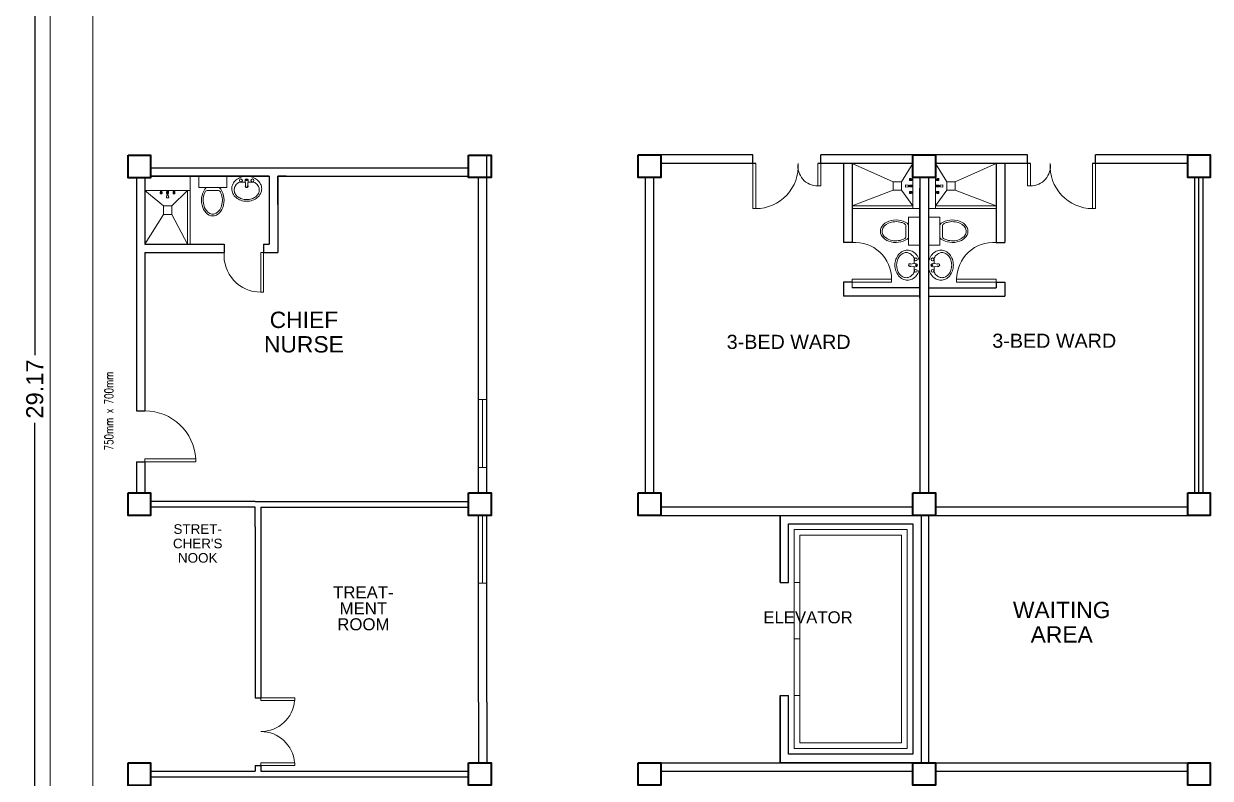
# Model space of a CAD drawing. Header units: millimetres. Extents: x -116 to 421, y 1 to 342.
# Drawn here: x -80.32 to -59.33, y 259.29 to 272.63 of the extents above; entities that cross this region are included whole.
import ezdxf

# ---------------------------------------------------------------- set-up
doc = ezdxf.new("R2010")
doc.units = ezdxf.units.MM
doc.header["$MEASUREMENT"] = 0
doc.layers.add('ahu line', color=7, linetype='Continuous', lineweight=20)
for name, color, linetype in [('diffuser', 7, 'Continuous'), ('ducting label', 7, 'Continuous'), ('label', 7, 'Continuous')]:
    doc.layers.add(name, color=color, linetype=linetype)
doc.styles.add('Arch-Dim', font='simplex.shx', dxfattribs={"width": 0.75})
doc.styles.get("Standard").update_dxf_attribs({"font": 'arial.ttf'})
doc.styles.add('SWISSLT175', font='swissl.ttf', dxfattribs={"height": 0.175})
doc.dimstyles.new('Copy of dimension', dxfattribs={"dimtxt": 0.3, "dimasz": 0.3, "dimexe": 0.18, "dimexo": 0.0625, "dimgap": 0.09, "dimtad": 0, "dimzin": 0, "dimdsep": 46, "dimtxsty": 'Standard', "dimblk": 'OBLIQUE', "dimcen": 0.09, "dimclrd": 256, "dimclre": 256, "dimclrt": 256, "dimadec": 0, "dimazin": 0, "dimtfac": 1, "dimtofl": 0, "dimtmove": 0, "dimatfit": 3, "dimldrblk": 'OBLIQUE', "dimfxl": 1, "dimtolj": 1, "dimtzin": 0, "dimarcsym": 0})

# ---------------------------------------------------------------- blocks, each defined once
blk = doc.blocks.new('_Oblique')
at = {"color": 0, "linetype": 'ByBlock', "lineweight": -2}
blk.add_line((-0.5, -0.5), (0.5, 0.5), dxfattribs=at)
blk = doc.blocks.new('*D11')
at = {"layer": 'Defpoints', "color": 0, "transparency": 16777216}
for p in [(-79.003, 280.759), (-80.127, 251.584), (-78.903, 251.584)]:
    blk.add_point(p, dxfattribs=at)
at = {"layer": 'diffuser', "lineweight": -2, "transparency": 16777216}
for p, q in [((-79.066, 280.759), (-80.307, 280.759)), ((-80.127, 280.759), (-80.127, 266.77)), ((-80.127, 251.584), (-80.127, 265.573)), ((-78.966, 251.584), (-80.307, 251.584))]:
    blk.add_line(p, q, dxfattribs=at)
at = {"layer": 'diffuser', "lineweight": -2, "transparency": 16777216, "xscale": 0.3, "yscale": 0.3, "zscale": 0.3}
for p, rotation in [((-80.127, 280.759), 90), ((-80.127, 251.584), 270)]:
    blk.add_blockref('_Oblique', p, dxfattribs=dict(at, rotation=rotation))
at = {"layer": 'diffuser', "transparency": 16777216, "insert": (-80.127, 266.172), "char_height": 0.3, "attachment_point": 5, "rotation": 90}
blk.add_mtext('\\A1;29.17', dxfattribs=at)

msp = doc.modelspace()

# ---------------------------------------------------------------- linework, layer by layer
at = {"color": 8, "linetype": 'ByBlock', "lineweight": 25}
for p, q in [((-72.128, 264.336), (-72.128, 270.311)), ((-78.078, 270.085), (-72.453, 270.085)), ((-78.328, 269.909), (-78.328, 265.784)), ((-78.178, 269.909), (-78.178, 268.735)), ((-78.178, 269.909), (-78.178, 268.735)), ((-78.078, 269.935), (-75.978, 269.935)), ((-75.978, 269.935), (-78.078, 269.935)), ((-75.978, 269.935), (-78.078, 269.935)), ((-75.828, 269.935), (-72.453, 269.935)), ((-75.678, 269.935), (-75.828, 269.935)), ((-72.278, 264.334), (-72.278, 269.911)), ((-78.178, 269.785), (-78.178, 268.735)), ((-78.178, 268.585), (-78.178, 265.784)), ((-78.328, 265.784), (-78.178, 265.784)), ((-78.328, 264.884), (-78.328, 264.684)), ((-78.328, 264.884), (-78.178, 264.884)), ((-78.178, 264.884), (-78.178, 264.784)), ((-78.178, 264.884), (-78.178, 264.334)), ((-78.328, 264.684), (-78.328, 264.684)), ((-78.328, 264.684), (-78.328, 264.334)), ((-76.228, 264.184), (-78.078, 264.184)), ((-76.228, 264.184), (-72.453, 264.184)), ((-76.228, 264.084), (-78.078, 264.084)), ((-76.228, 263.734), (-76.228, 264.084)), ((-76.128, 264.084), (-76.128, 260.711)), ((-76.128, 264.084), (-72.453, 264.084)), ((-72.278, 260.634), (-72.278, 263.936)), ((-72.128, 260.634), (-72.128, 263.936)), ((-76.228, 263.734), (-76.228, 260.711)), ((-76.228, 260.711), (-76.128, 260.711)), ((-72.278, 260.634), (-72.278, 259.561)), ((-72.128, 260.634), (-72.128, 259.561)), ((-76.228, 259.511), (-76.128, 259.511)), ((-76.228, 259.511), (-76.228, 259.411)), ((-76.128, 259.511), (-76.128, 259.411)), ((-78.078, 259.411), (-76.378, 259.411)), ((-78.078, 259.311), (-73.328, 259.311)), ((-76.378, 259.411), (-76.228, 259.411)), ((-76.378, 259.411), (-76.228, 259.411)), ((-76.378, 259.311), (-72.453, 259.311)), ((-76.128, 259.411), (-73.328, 259.411)), ((-76.128, 259.411), (-72.453, 259.411))]:
    msp.add_line(p, q, dxfattribs=at)
at = {"color": 8, "lineweight": 25}
for p, q in [((-67.422, 270.314), (-69.053, 270.314)), ((-67.422, 270.164), (-67.422, 270.314)), ((-62.56, 270.314), (-66.222, 270.314)), ((-66.222, 270.164), (-66.222, 270.314)), ((-62.56, 270.164), (-62.56, 270.314)), ((-59.728, 270.314), (-61.36, 270.314)), ((-61.36, 270.164), (-61.36, 270.314)), ((-67.372, 270.164), (-69.053, 270.164)), ((-64.591, 270.164), (-66.272, 270.164)), ((-62.51, 270.164), (-64.191, 270.164)), ((-59.728, 270.164), (-61.41, 270.164)), ((-69.328, 269.914), (-69.328, 264.336)), ((-69.178, 269.914), (-69.178, 264.336)), ((-64.466, 269.914), (-64.466, 264.336)), ((-64.316, 269.914), (-64.316, 264.336)), ((-59.603, 264.336), (-59.603, 269.914)), ((-59.528, 264.336), (-59.528, 269.914)), ((-59.453, 264.336), (-59.453, 269.914)), ((-64.466, 267.778), (-64.466, 269.728)), ((-69.053, 264.086), (-64.591, 264.086)), ((-69.053, 263.936), (-59.728, 263.936)), ((-66.941, 263.936), (-66.941, 262.749)), ((-64.441, 263.936), (-64.441, 259.561)), ((-64.316, 263.936), (-64.316, 259.561)), ((-64.191, 264.086), (-59.728, 264.086)), ((-66.941, 262.749), (-66.791, 262.749)), ((-66.941, 260.749), (-66.941, 259.561)), ((-66.941, 260.749), (-66.791, 260.749)), ((-69.053, 259.561), (-59.728, 259.561)), ((-69.053, 259.411), (-64.591, 259.411)), ((-64.191, 259.411), (-59.728, 259.411))]:
    msp.add_line(p, q, dxfattribs=at)
at = {"color": 8, "lineweight": 25, "ltscale": 0.3}
for p, q in [((-65.816, 270.164), (-65.816, 268.764)), ((-65.666, 270.164), (-65.666, 268.764)), ((-63.116, 270.164), (-63.116, 268.764)), ((-62.966, 270.164), (-62.966, 268.764)), ((-65.666, 268.764), (-65.816, 268.764)), ((-63.116, 268.764), (-62.966, 268.764)), ((-65.816, 268.064), (-65.816, 267.814)), ((-65.666, 268.064), (-65.816, 268.064)), ((-64.466, 267.964), (-65.666, 267.964)), ((-64.316, 267.964), (-63.116, 267.964)), ((-63.116, 268.064), (-63.116, 267.964)), ((-63.116, 268.064), (-62.966, 268.064)), ((-62.966, 268.064), (-62.966, 267.814)), ((-64.466, 267.814), (-65.816, 267.814)), ((-64.316, 267.814), (-62.966, 267.814))]:
    msp.add_line(p, q, dxfattribs=at)
at = {"color": 8, "lineweight": 9}
for p, q in [((-64.591, 270.164), (-65.666, 270.164)), ((-64.591, 270.164), (-64.591, 269.364)), ((-64.191, 270.164), (-64.191, 269.364)), ((-77.228, 269.935), (-77.228, 269.735)), ((-76.728, 269.935), (-77.228, 269.935)), ((-76.728, 269.735), (-76.728, 269.935)), ((-76.393, 269.737), (-76.406, 269.859)), ((-76.364, 269.737), (-76.351, 269.859)), ((-64.65, 269.89), (-64.65, 269.864)), ((-64.65, 269.89), (-64.648, 269.89)), ((-64.65, 269.864), (-64.648, 269.864)), ((-64.648, 269.89), (-64.646, 269.894)), ((-64.648, 269.89), (-64.648, 269.864)), ((-64.648, 269.864), (-64.646, 269.86)), ((-64.646, 269.894), (-64.646, 269.86)), ((-64.646, 269.894), (-64.624, 269.894)), ((-64.646, 269.86), (-64.624, 269.86)), ((-64.637, 269.89), (-64.625, 269.89)), ((-64.637, 269.883), (-64.625, 269.883)), ((-64.637, 269.871), (-64.625, 269.871)), ((-64.637, 269.864), (-64.625, 269.864)), ((-64.624, 269.894), (-64.62, 269.892)), ((-64.624, 269.89), (-64.624, 269.883)), ((-64.624, 269.864), (-64.624, 269.871)), ((-64.624, 269.86), (-64.62, 269.863)), ((-64.618, 269.891), (-64.612, 269.891)), ((-64.618, 269.863), (-64.612, 269.863)), ((-64.612, 269.891), (-64.61, 269.89)), ((-64.612, 269.891), (-64.612, 269.863)), ((-64.612, 269.863), (-64.61, 269.864)), ((-64.61, 269.89), (-64.61, 269.864)), ((-64.598, 269.889), (-64.61, 269.889)), ((-64.598, 269.866), (-64.61, 269.866)), ((-64.592, 269.894), (-64.598, 269.891)), ((-64.598, 269.891), (-64.598, 269.864)), ((-64.592, 269.86), (-64.598, 269.864)), ((-64.597, 269.781), (-64.591, 269.792)), ((-64.592, 269.894), (-64.592, 269.86)), ((-64.592, 269.894), (-64.591, 269.894)), ((-64.592, 269.86), (-64.591, 269.86)), ((-64.591, 269.894), (-64.591, 269.86)), ((-64.591, 269.792), (-64.591, 269.735)), ((-64.191, 269.894), (-64.191, 269.86)), ((-64.19, 269.894), (-64.191, 269.894)), ((-64.19, 269.86), (-64.191, 269.86)), ((-64.185, 269.781), (-64.191, 269.792)), ((-64.191, 269.792), (-64.191, 269.735)), ((-64.19, 269.894), (-64.19, 269.86)), ((-64.19, 269.894), (-64.183, 269.891)), ((-64.19, 269.86), (-64.183, 269.864)), ((-64.183, 269.891), (-64.183, 269.864)), ((-64.183, 269.889), (-64.172, 269.889)), ((-64.183, 269.866), (-64.172, 269.866)), ((-64.169, 269.891), (-64.172, 269.89)), ((-64.172, 269.89), (-64.172, 269.864)), ((-64.169, 269.863), (-64.172, 269.864)), ((-64.169, 269.891), (-64.169, 269.863)), ((-64.163, 269.891), (-64.169, 269.891)), ((-64.163, 269.863), (-64.169, 269.863)), ((-64.158, 269.894), (-64.162, 269.892)), ((-64.158, 269.86), (-64.162, 269.863)), ((-64.136, 269.894), (-64.158, 269.894)), ((-64.158, 269.89), (-64.158, 269.883)), ((-64.158, 269.864), (-64.158, 269.871)), ((-64.136, 269.86), (-64.158, 269.86)), ((-64.144, 269.89), (-64.157, 269.89)), ((-64.144, 269.864), (-64.157, 269.864)), ((-64.144, 269.883), (-64.156, 269.883)), ((-64.144, 269.871), (-64.156, 269.871)), ((-64.136, 269.894), (-64.136, 269.86)), ((-64.134, 269.89), (-64.136, 269.894)), ((-64.134, 269.864), (-64.136, 269.86)), ((-64.134, 269.89), (-64.134, 269.864)), ((-64.132, 269.89), (-64.134, 269.89)), ((-64.132, 269.864), (-64.134, 269.864)), ((-64.132, 269.89), (-64.132, 269.864)), ((-77.909, 269.685), (-77.875, 269.685)), ((-77.909, 269.684), (-77.909, 269.685)), ((-77.909, 269.684), (-77.875, 269.684)), ((-77.909, 269.684), (-77.906, 269.678)), ((-77.909, 269.652), (-77.906, 269.656)), ((-77.909, 269.63), (-77.909, 269.652)), ((-77.909, 269.63), (-77.875, 269.63)), ((-77.905, 269.628), (-77.909, 269.63)), ((-77.906, 269.678), (-77.878, 269.678)), ((-77.906, 269.664), (-77.905, 269.666)), ((-77.906, 269.664), (-77.878, 269.664)), ((-77.906, 269.658), (-77.906, 269.664)), ((-77.905, 269.666), (-77.879, 269.666)), ((-77.905, 269.652), (-77.898, 269.652)), ((-77.905, 269.639), (-77.905, 269.651)), ((-77.905, 269.628), (-77.879, 269.628)), ((-77.905, 269.627), (-77.905, 269.628)), ((-77.905, 269.627), (-77.879, 269.627)), ((-77.903, 269.678), (-77.903, 269.666)), ((-77.898, 269.639), (-77.898, 269.651)), ((-77.879, 269.652), (-77.886, 269.652)), ((-77.886, 269.639), (-77.886, 269.651)), ((-77.881, 269.678), (-77.881, 269.666)), ((-77.878, 269.664), (-77.879, 269.666)), ((-77.879, 269.639), (-77.879, 269.651)), ((-77.879, 269.628), (-77.875, 269.63)), ((-77.879, 269.627), (-77.879, 269.628)), ((-77.875, 269.684), (-77.878, 269.678)), ((-77.878, 269.658), (-77.878, 269.664)), ((-77.875, 269.652), (-77.878, 269.656)), ((-77.875, 269.684), (-77.875, 269.685)), ((-77.875, 269.63), (-77.875, 269.652)), ((-77.796, 269.679), (-77.807, 269.685)), ((-77.807, 269.685), (-77.749, 269.685)), ((-77.791, 269.6), (-77.799, 269.558)), ((-77.761, 269.679), (-77.796, 269.679)), ((-77.796, 269.67), (-77.796, 269.679)), ((-77.796, 269.679), (-77.761, 269.679)), ((-77.761, 269.67), (-77.796, 269.67)), ((-77.795, 269.652), (-77.793, 269.656)), ((-77.795, 269.63), (-77.795, 269.652)), ((-77.795, 269.63), (-77.786, 269.63)), ((-77.791, 269.628), (-77.795, 269.63)), ((-77.792, 269.666), (-77.786, 269.666)), ((-77.792, 269.664), (-77.792, 269.666)), ((-77.792, 269.664), (-77.786, 269.664)), ((-77.792, 269.658), (-77.792, 269.664)), ((-77.792, 269.652), (-77.786, 269.652)), ((-77.791, 269.639), (-77.791, 269.651)), ((-77.791, 269.628), (-77.786, 269.628)), ((-77.791, 269.627), (-77.791, 269.628)), ((-77.791, 269.627), (-77.786, 269.627)), ((-77.791, 269.607), (-77.791, 269.6)), ((-77.766, 269.607), (-77.791, 269.607)), ((-77.791, 269.6), (-77.766, 269.6)), ((-77.791, 269.6), (-77.766, 269.6)), ((-77.79, 269.67), (-77.79, 269.666)), ((-77.786, 269.607), (-77.786, 269.67)), ((-77.786, 269.67), (-77.771, 269.67)), ((-77.771, 269.67), (-77.771, 269.607)), ((-77.771, 269.666), (-77.765, 269.666)), ((-77.771, 269.664), (-77.764, 269.664)), ((-77.765, 269.652), (-77.771, 269.652)), ((-77.771, 269.63), (-77.762, 269.63)), ((-77.771, 269.628), (-77.765, 269.628)), ((-77.771, 269.627), (-77.765, 269.627)), ((-77.767, 269.67), (-77.767, 269.666)), ((-77.766, 269.6), (-77.766, 269.607)), ((-77.766, 269.6), (-77.758, 269.558)), ((-77.764, 269.664), (-77.765, 269.666)), ((-77.765, 269.639), (-77.765, 269.651)), ((-77.765, 269.628), (-77.762, 269.63)), ((-77.765, 269.627), (-77.765, 269.628)), ((-77.764, 269.658), (-77.764, 269.664)), ((-77.762, 269.652), (-77.764, 269.656)), ((-77.762, 269.63), (-77.762, 269.652)), ((-77.749, 269.685), (-77.761, 269.679)), ((-77.761, 269.679), (-77.761, 269.67)), ((-77.682, 269.684), (-77.682, 269.685)), ((-77.682, 269.685), (-77.648, 269.685)), ((-77.682, 269.684), (-77.678, 269.678)), ((-77.682, 269.684), (-77.648, 269.684)), ((-77.681, 269.652), (-77.679, 269.656)), ((-77.681, 269.63), (-77.681, 269.652)), ((-77.678, 269.628), (-77.681, 269.63)), ((-77.681, 269.63), (-77.648, 269.63)), ((-77.679, 269.664), (-77.678, 269.666)), ((-77.679, 269.658), (-77.679, 269.664)), ((-77.679, 269.664), (-77.651, 269.664)), ((-77.678, 269.678), (-77.651, 269.678)), ((-77.678, 269.666), (-77.651, 269.666)), ((-77.678, 269.652), (-77.671, 269.652)), ((-77.678, 269.639), (-77.678, 269.651)), ((-77.678, 269.627), (-77.678, 269.628)), ((-77.678, 269.628), (-77.652, 269.628)), ((-77.678, 269.627), (-77.652, 269.627)), ((-77.676, 269.678), (-77.676, 269.666)), ((-77.671, 269.639), (-77.671, 269.651)), ((-77.652, 269.652), (-77.659, 269.652)), ((-77.659, 269.639), (-77.659, 269.651)), ((-77.653, 269.678), (-77.653, 269.666)), ((-77.652, 269.639), (-77.652, 269.651)), ((-77.652, 269.628), (-77.648, 269.63)), ((-77.652, 269.627), (-77.652, 269.628)), ((-77.648, 269.684), (-77.651, 269.678)), ((-77.651, 269.664), (-77.651, 269.666)), ((-77.651, 269.658), (-77.651, 269.664)), ((-77.648, 269.652), (-77.65, 269.656)), ((-77.648, 269.684), (-77.648, 269.685)), ((-77.648, 269.63), (-77.648, 269.652)), ((-77.228, 269.735), (-76.728, 269.735)), ((-77.069, 269.685), (-76.888, 269.685)), ((-64.723, 269.744), (-64.723, 269.783)), ((-64.676, 269.776), (-64.718, 269.784)), ((-64.676, 269.751), (-64.718, 269.743)), ((-64.669, 269.776), (-64.676, 269.776)), ((-64.676, 269.776), (-64.676, 269.751)), ((-64.676, 269.776), (-64.676, 269.751)), ((-64.676, 269.751), (-64.669, 269.751)), ((-64.669, 269.751), (-64.669, 269.776)), ((-64.669, 269.771), (-64.606, 269.771)), ((-64.606, 269.756), (-64.669, 269.756)), ((-64.65, 269.777), (-64.65, 269.771)), ((-64.65, 269.777), (-64.648, 269.777)), ((-64.65, 269.756), (-64.65, 269.75)), ((-64.65, 269.75), (-64.648, 269.75)), ((-64.65, 269.663), (-64.648, 269.663)), ((-64.65, 269.663), (-64.65, 269.637)), ((-64.65, 269.637), (-64.648, 269.637)), ((-64.648, 269.777), (-64.646, 269.78)), ((-64.648, 269.777), (-64.648, 269.771)), ((-64.648, 269.756), (-64.648, 269.75)), ((-64.648, 269.75), (-64.646, 269.747)), ((-64.648, 269.663), (-64.646, 269.667)), ((-64.648, 269.663), (-64.648, 269.637)), ((-64.648, 269.637), (-64.646, 269.633)), ((-64.646, 269.78), (-64.646, 269.771)), ((-64.646, 269.78), (-64.624, 269.78)), ((-64.646, 269.756), (-64.646, 269.747)), ((-64.646, 269.747), (-64.624, 269.747)), ((-64.646, 269.667), (-64.624, 269.667)), ((-64.646, 269.667), (-64.646, 269.633)), ((-64.646, 269.633), (-64.624, 269.633)), ((-64.637, 269.777), (-64.625, 269.777)), ((-64.637, 269.75), (-64.625, 269.75)), ((-64.637, 269.663), (-64.625, 269.663)), ((-64.637, 269.656), (-64.625, 269.656)), ((-64.637, 269.644), (-64.625, 269.644)), ((-64.637, 269.637), (-64.625, 269.637)), ((-64.624, 269.78), (-64.62, 269.778)), ((-64.624, 269.777), (-64.624, 269.771)), ((-64.624, 269.75), (-64.624, 269.756)), ((-64.624, 269.747), (-64.62, 269.749)), ((-64.624, 269.667), (-64.62, 269.664)), ((-64.624, 269.663), (-64.624, 269.656)), ((-64.624, 269.637), (-64.624, 269.644)), ((-64.624, 269.633), (-64.62, 269.635)), ((-64.618, 269.778), (-64.612, 269.778)), ((-64.618, 269.75), (-64.612, 269.75)), ((-64.618, 269.664), (-64.612, 269.664)), ((-64.618, 269.636), (-64.612, 269.636)), ((-64.612, 269.778), (-64.612, 269.771)), ((-64.612, 269.778), (-64.61, 269.777)), ((-64.612, 269.756), (-64.612, 269.75)), ((-64.612, 269.75), (-64.61, 269.75)), ((-64.612, 269.664), (-64.612, 269.636)), ((-64.612, 269.664), (-64.61, 269.663)), ((-64.612, 269.636), (-64.61, 269.637)), ((-64.61, 269.777), (-64.61, 269.771)), ((-64.606, 269.775), (-64.61, 269.775)), ((-64.61, 269.756), (-64.61, 269.75)), ((-64.606, 269.752), (-64.61, 269.752)), ((-64.61, 269.663), (-64.61, 269.637)), ((-64.598, 269.661), (-64.61, 269.661)), ((-64.598, 269.639), (-64.61, 269.639)), ((-64.606, 269.746), (-64.606, 269.781)), ((-64.606, 269.781), (-64.597, 269.781)), ((-64.606, 269.771), (-64.606, 269.756)), ((-64.597, 269.746), (-64.606, 269.746)), ((-64.592, 269.667), (-64.598, 269.664)), ((-64.598, 269.664), (-64.598, 269.636)), ((-64.592, 269.633), (-64.598, 269.636)), ((-64.597, 269.746), (-64.597, 269.781)), ((-64.597, 269.781), (-64.597, 269.746)), ((-64.591, 269.735), (-64.597, 269.746)), ((-64.592, 269.667), (-64.591, 269.667)), ((-64.592, 269.667), (-64.592, 269.633)), ((-64.592, 269.633), (-64.591, 269.633)), ((-64.591, 269.667), (-64.591, 269.633)), ((-64.191, 269.735), (-64.185, 269.746)), ((-64.19, 269.667), (-64.191, 269.667)), ((-64.191, 269.667), (-64.191, 269.633)), ((-64.19, 269.633), (-64.191, 269.633)), ((-64.19, 269.667), (-64.183, 269.664)), ((-64.19, 269.667), (-64.19, 269.633)), ((-64.19, 269.633), (-64.183, 269.636)), ((-64.185, 269.746), (-64.185, 269.781)), ((-64.175, 269.781), (-64.185, 269.781)), ((-64.185, 269.781), (-64.185, 269.746)), ((-64.185, 269.746), (-64.175, 269.746)), ((-64.183, 269.664), (-64.183, 269.636)), ((-64.183, 269.661), (-64.172, 269.661)), ((-64.183, 269.639), (-64.172, 269.639)), ((-64.175, 269.746), (-64.175, 269.781)), ((-64.175, 269.775), (-64.172, 269.775)), ((-64.113, 269.771), (-64.175, 269.771)), ((-64.175, 269.771), (-64.175, 269.756)), ((-64.175, 269.756), (-64.113, 269.756)), ((-64.175, 269.752), (-64.172, 269.752)), ((-64.169, 269.778), (-64.172, 269.777)), ((-64.172, 269.777), (-64.172, 269.771)), ((-64.172, 269.756), (-64.172, 269.75)), ((-64.169, 269.75), (-64.172, 269.75)), ((-64.169, 269.664), (-64.172, 269.663)), ((-64.172, 269.663), (-64.172, 269.637)), ((-64.169, 269.636), (-64.172, 269.637)), ((-64.169, 269.778), (-64.169, 269.771)), ((-64.163, 269.778), (-64.169, 269.778)), ((-64.169, 269.756), (-64.169, 269.75)), ((-64.163, 269.75), (-64.169, 269.75)), ((-64.163, 269.664), (-64.169, 269.664)), ((-64.169, 269.664), (-64.169, 269.636)), ((-64.163, 269.636), (-64.169, 269.636)), ((-64.158, 269.78), (-64.162, 269.778)), ((-64.158, 269.747), (-64.162, 269.749)), ((-64.158, 269.667), (-64.162, 269.664)), ((-64.158, 269.633), (-64.162, 269.635)), ((-64.136, 269.78), (-64.158, 269.78)), ((-64.158, 269.777), (-64.158, 269.771)), ((-64.158, 269.75), (-64.158, 269.756)), ((-64.136, 269.747), (-64.158, 269.747)), ((-64.136, 269.667), (-64.158, 269.667)), ((-64.158, 269.663), (-64.158, 269.656)), ((-64.158, 269.637), (-64.158, 269.644)), ((-64.136, 269.633), (-64.158, 269.633)), ((-64.144, 269.777), (-64.157, 269.777)), ((-64.144, 269.75), (-64.157, 269.75)), ((-64.144, 269.663), (-64.157, 269.663)), ((-64.144, 269.637), (-64.157, 269.637)), ((-64.144, 269.656), (-64.156, 269.656)), ((-64.144, 269.644), (-64.156, 269.644)), ((-64.136, 269.78), (-64.136, 269.771)), ((-64.134, 269.777), (-64.136, 269.78)), ((-64.136, 269.756), (-64.136, 269.747)), ((-64.134, 269.75), (-64.136, 269.747)), ((-64.134, 269.663), (-64.136, 269.667)), ((-64.136, 269.667), (-64.136, 269.633)), ((-64.134, 269.637), (-64.136, 269.633)), ((-64.134, 269.777), (-64.134, 269.771)), ((-64.132, 269.777), (-64.134, 269.777)), ((-64.134, 269.756), (-64.134, 269.75)), ((-64.132, 269.75), (-64.134, 269.75)), ((-64.132, 269.663), (-64.134, 269.663)), ((-64.134, 269.663), (-64.134, 269.637)), ((-64.132, 269.637), (-64.134, 269.637)), ((-64.132, 269.777), (-64.132, 269.771)), ((-64.132, 269.756), (-64.132, 269.75)), ((-64.132, 269.663), (-64.132, 269.637)), ((-64.113, 269.776), (-64.105, 269.776)), ((-64.113, 269.751), (-64.113, 269.776)), ((-64.105, 269.751), (-64.113, 269.751)), ((-64.105, 269.776), (-64.064, 269.784)), ((-64.105, 269.776), (-64.105, 269.751)), ((-64.105, 269.776), (-64.105, 269.751)), ((-64.105, 269.751), (-64.064, 269.743)), ((-64.059, 269.744), (-64.059, 269.783)), ((-77.759, 269.553), (-77.798, 269.553)), ((-64.466, 269.214), (-64.666, 269.214)), ((-64.666, 269.214), (-64.666, 268.714)), ((-64.466, 268.714), (-64.466, 269.214)), ((-64.316, 269.214), (-64.116, 269.214)), ((-64.316, 268.714), (-64.316, 269.214)), ((-64.116, 269.214), (-64.116, 268.714)), ((-64.716, 269.054), (-64.716, 268.873)), ((-64.066, 269.054), (-64.066, 268.873)), ((-64.666, 268.714), (-64.466, 268.714)), ((-64.116, 268.714), (-64.316, 268.714)), ((-64.664, 268.378), (-64.542, 268.391)), ((-64.664, 268.349), (-64.542, 268.336)), ((-64.568, 268.388), (-64.568, 268.49)), ((-64.118, 268.378), (-64.24, 268.391)), ((-64.118, 268.349), (-64.24, 268.336)), ((-64.214, 268.388), (-64.214, 268.49)), ((-66.691, 262.749), (-66.591, 262.749)), ((-66.691, 262.749), (-66.691, 260.749)), ((-66.591, 262.749), (-66.591, 260.749)), ((-66.591, 261.749), (-66.691, 261.749)), ((-66.691, 260.749), (-66.591, 260.749))]:
    msp.add_line(p, q, dxfattribs=at)
at = {"color": 8, "lineweight": 9, "ltscale": 0.3}
for p, q in [((-64.941, 269.839), (-65.666, 270.164)), ((-64.791, 269.839), (-64.591, 270.164)), ((-63.991, 269.839), (-64.191, 270.164)), ((-63.841, 269.839), (-63.116, 270.164)), ((-64.941, 269.689), (-65.666, 269.414)), ((-64.791, 269.689), (-64.591, 269.414)), ((-63.991, 269.689), (-64.191, 269.414)), ((-63.841, 269.689), (-63.116, 269.414))]:
    msp.add_line(p, q, dxfattribs=at)
at = {"color": 8, "linetype": 'ByBlock', "lineweight": 9, "ltscale": 0.3}
for p, q in [((-77.378, 269.935), (-77.378, 268.735)), ((-77.853, 269.41), (-78.178, 269.685)), ((-77.703, 269.41), (-77.428, 269.685)), ((-77.428, 269.685), (-77.428, 268.735)), ((-77.853, 269.26), (-78.178, 268.735)), ((-77.703, 269.26), (-77.428, 268.735))]:
    msp.add_line(p, q, dxfattribs=at)
at = {"color": 8, "linetype": 'ByBlock', "lineweight": 9}
for p, q in [((-77.378, 269.685), (-77.378, 269.935)), ((-78.178, 269.685), (-77.378, 269.685)), ((-72.128, 265.984), (-72.278, 265.984)), ((-72.203, 265.984), (-72.203, 264.784)), ((-72.128, 264.784), (-72.128, 265.984)), ((-72.278, 264.784), (-72.128, 264.784)), ((-72.203, 262.736), (-72.203, 263.936)), ((-72.128, 263.936), (-72.128, 262.736)), ((-72.128, 262.736), (-72.278, 262.736))]:
    msp.add_line(p, q, dxfattribs=at)
at = {"color": 8, "linetype": 'ByBlock', "lineweight": 25, "ltscale": 0.3}
for p, q in [((-75.978, 269.935), (-75.978, 268.735)), ((-75.828, 269.935), (-75.828, 268.585)), ((-78.178, 268.735), (-76.778, 268.735)), ((-78.178, 268.585), (-76.778, 268.585)), ((-76.778, 268.735), (-76.778, 268.585)), ((-76.078, 268.735), (-75.978, 268.735)), ((-76.078, 268.735), (-76.078, 268.585)), ((-76.078, 268.585), (-75.828, 268.585))]:
    msp.add_line(p, q, dxfattribs=at)
at = {"color": 8, "lineweight": 13, "ltscale": 0.3}
msp.add_line((-65.666, 268.064), (-65.666, 267.964), dxfattribs=at)
at = {"color": 8, "linetype": 'ByBlock', "lineweight": 13}
for p, q in [((-77.278, 264.934), (-78.178, 264.934)), ((-78.178, 264.934), (-78.178, 264.884)), ((-78.178, 264.884), (-77.278, 264.884)), ((-77.278, 264.884), (-77.278, 264.934)), ((-76.128, 260.711), (-75.528, 260.711)), ((-76.128, 260.661), (-76.128, 260.711)), ((-75.528, 260.661), (-76.128, 260.661)), ((-75.528, 260.711), (-75.528, 260.661)), ((-75.528, 259.561), (-76.128, 259.561)), ((-76.128, 259.561), (-76.128, 259.511)), ((-76.128, 259.511), (-75.528, 259.511)), ((-75.528, 259.511), (-75.528, 259.561))]:
    msp.add_line(p, q, dxfattribs=at)
at = {"color": 8, "linetype": 'ByBlock', "lineweight": 35}
for points in [[(-78.478, 270.309), (-78.078, 270.309), (-78.078, 269.909), (-78.478, 269.909)], [(-72.453, 270.311), (-72.053, 270.311), (-72.053, 269.911), (-72.453, 269.911)], [(-78.478, 264.334), (-78.078, 264.334), (-78.078, 263.934), (-78.478, 263.934)], [(-72.453, 264.336), (-72.053, 264.336), (-72.053, 263.936), (-72.453, 263.936)], [(-78.478, 259.559), (-78.078, 259.559), (-78.078, 259.159), (-78.478, 259.159)], [(-72.453, 259.561), (-72.053, 259.561), (-72.053, 259.161), (-72.453, 259.161)]]:
    msp.add_lwpolyline(points, close=True, dxfattribs=at)
at = {"color": 8, "lineweight": 35}
for points in [[(-69.453, 270.314), (-69.053, 270.314), (-69.053, 269.914), (-69.453, 269.914)], [(-64.591, 270.314), (-64.191, 270.314), (-64.191, 269.914), (-64.591, 269.914)], [(-59.728, 270.314), (-59.328, 270.314), (-59.328, 269.914), (-59.728, 269.914)], [(-69.453, 264.336), (-69.053, 264.336), (-69.053, 263.936), (-69.453, 263.936)], [(-64.591, 264.336), (-64.191, 264.336), (-64.191, 263.936), (-64.591, 263.936)], [(-59.728, 264.336), (-59.328, 264.336), (-59.328, 263.936), (-59.728, 263.936)], [(-69.453, 259.561), (-69.053, 259.561), (-69.053, 259.161), (-69.453, 259.161)], [(-64.591, 259.561), (-64.191, 259.561), (-64.191, 259.161), (-64.591, 259.161)], [(-59.728, 259.561), (-59.328, 259.561), (-59.328, 259.161), (-59.728, 259.161)]]:
    msp.add_lwpolyline(points, close=True, dxfattribs=at)
at = {"color": 8, "lineweight": 13, "ltscale": 0.03}
for points in [[(-67.372, 270.164), (-67.422, 270.164), (-67.422, 269.364), (-67.372, 269.364)], [(-66.222, 270.164), (-66.272, 270.164), (-66.272, 269.764), (-66.222, 269.764)], [(-62.56, 270.164), (-62.51, 270.164), (-62.51, 269.764), (-62.56, 269.764)], [(-61.41, 270.164), (-61.36, 270.164), (-61.36, 269.364), (-61.41, 269.364)], [(-76.078, 268.585), (-76.128, 268.585), (-76.128, 267.885), (-76.078, 267.885)], [(-65.666, 268.064), (-65.666, 268.114), (-64.966, 268.114), (-64.966, 268.064)], [(-63.116, 268.064), (-63.116, 268.114), (-63.816, 268.114), (-63.816, 268.064)]]:
    msp.add_lwpolyline(points, close=True, dxfattribs=at)
at = {"color": 8, "lineweight": 9}
for points in [[(-76.643, 269.714, 0.11576), (-76.624, 269.632, 0.104047), (-76.566, 269.558, 0.090875), (-76.482, 269.511, 0.083344), (-76.378, 269.493, 0.083344), (-76.275, 269.511, 0.090875), (-76.191, 269.558, 0.104047), (-76.133, 269.632, 0.11576), (-76.113, 269.714, 0.11576), (-76.133, 269.797, 0.104047), (-76.191, 269.871, 0.090875), (-76.275, 269.918, 0.083344), (-76.378, 269.935, 0.083344), (-76.482, 269.918, 0.090875), (-76.566, 269.871, 0.104047), (-76.624, 269.797, 0.11576)], [(-64.687, 268.629, 0.11576), (-64.769, 268.609, 0.104047), (-64.843, 268.551, 0.090875), (-64.891, 268.467, 0.083344), (-64.908, 268.364, 0.083344), (-64.891, 268.26, 0.090875), (-64.843, 268.176, 0.104047), (-64.769, 268.118, 0.11576), (-64.687, 268.099, 0.11576), (-64.604, 268.118, 0.104047), (-64.531, 268.176, 0.090875), (-64.483, 268.26, 0.083344), (-64.466, 268.364, 0.083344), (-64.483, 268.467, 0.090875), (-64.531, 268.551, 0.104047), (-64.604, 268.609, 0.11576)], [(-64.095, 268.629, -0.11576), (-64.012, 268.609, -0.104047), (-63.939, 268.551, -0.090875), (-63.891, 268.467, -0.083344), (-63.874, 268.364, -0.083344), (-63.891, 268.26, -0.090875), (-63.939, 268.176, -0.104047), (-64.012, 268.118, -0.11576), (-64.095, 268.099, -0.11576), (-64.177, 268.118, -0.104047), (-64.251, 268.176, -0.090875), (-64.299, 268.26, -0.083344), (-64.316, 268.364, -0.083344), (-64.299, 268.467, -0.090875), (-64.251, 268.551, -0.104047), (-64.177, 268.609, -0.11576)]]:
    msp.add_lwpolyline(points, format="xyb", close=True, dxfattribs=at)
for points in [[(-76.601, 269.693, 0.124838), (-76.585, 269.631, 0.105788), (-76.536, 269.573, 0.086697), (-76.466, 269.537, 0.076776), (-76.378, 269.523, 0.076776), (-76.291, 269.537, 0.086697), (-76.221, 269.573, 0.105788), (-76.172, 269.631, 0.124838), (-76.156, 269.693, 0.124838), (-76.172, 269.756, 0.105788), (-76.221, 269.813, 0.040067), (-76.252, 269.833), (-76.354, 269.833, 0.040067)], [(-76.403, 269.833), (-76.505, 269.833, 0.040067), (-76.536, 269.813, 0.105788), (-76.585, 269.756, 0.124838), (-76.601, 269.693, 0.124838)], [(-64.708, 268.586, 0.124838), (-64.77, 268.57, 0.105788), (-64.828, 268.521, 0.086697), (-64.864, 268.451, 0.076776), (-64.878, 268.364, 0.076776), (-64.864, 268.276, 0.086697), (-64.828, 268.206, 0.105788), (-64.77, 268.157, 0.124838), (-64.708, 268.141, 0.124838), (-64.645, 268.157, 0.105788), (-64.588, 268.206, 0.040067), (-64.568, 268.237), (-64.568, 268.339, 0.040067)], [(-64.074, 268.586, -0.124838), (-64.011, 268.57, -0.105788), (-63.954, 268.521, -0.086697), (-63.917, 268.451, -0.076776), (-63.904, 268.364, -0.076776), (-63.917, 268.276, -0.086697), (-63.954, 268.206, -0.105788), (-64.011, 268.157, -0.124838), (-64.074, 268.141, -0.124838), (-64.136, 268.157, -0.105788), (-64.194, 268.206, -0.040067), (-64.214, 268.237), (-64.214, 268.339, -0.040067)]]:
    msp.add_lwpolyline(points, format="xyb", dxfattribs=at)
at = {"color": 8, "linetype": 'ByBlock', "lineweight": 25}
msp.add_lwpolyline([(-75.828, 269.435), (-75.828, 269.935)], dxfattribs=at)
at = {"color": 8, "lineweight": 9, "ltscale": 0.03}
for points in [[(-64.791, 269.689), (-64.791, 269.839), (-64.941, 269.839), (-64.941, 269.689)], [(-63.991, 269.689), (-63.991, 269.839), (-63.841, 269.839), (-63.841, 269.689)]]:
    msp.add_lwpolyline(points, close=True, dxfattribs=at)
at = {"color": 8, "linetype": 'ByBlock', "lineweight": 9, "ltscale": 0.3}
msp.add_lwpolyline([(-77.428, 269.685), (-77.428, 268.735), (-77.378, 268.735), (-77.378, 269.685), (-77.378, 269.685)], dxfattribs=at)
at = {"color": 8, "linetype": 'ByBlock', "lineweight": 9, "ltscale": 0.03}
msp.add_lwpolyline([(-77.703, 269.41), (-77.853, 269.41), (-77.853, 269.26), (-77.703, 269.26)], close=True, dxfattribs=at)
at = {"color": 8, "lineweight": 9, "ltscale": 0.3}
for points in [[(-64.591, 269.414), (-65.666, 269.414), (-65.666, 269.364), (-64.466, 269.364), (-64.466, 269.364)], [(-64.191, 269.414), (-63.116, 269.414), (-63.116, 269.364), (-64.316, 269.364), (-64.316, 269.364)]]:
    msp.add_lwpolyline(points, dxfattribs=at)
at = {"color": 8, "lineweight": 25}
for points in [[(-66.941, 262.749), (-66.941, 263.936), (-64.441, 263.936), (-64.441, 259.561), (-66.941, 259.561), (-66.941, 260.749)], [(-66.791, 262.749), (-66.791, 263.786), (-64.591, 263.786), (-64.591, 259.711), (-66.791, 259.711), (-66.791, 260.749)]]:
    msp.add_lwpolyline(points, dxfattribs=at)
at = {"color": 8, "lineweight": 9}
for points in [[(-66.691, 262.749), (-66.691, 263.686), (-64.691, 263.686), (-64.691, 259.811), (-66.691, 259.811), (-66.691, 260.749)], [(-66.591, 262.749), (-66.591, 263.586), (-64.791, 263.586), (-64.791, 259.911), (-66.591, 259.911), (-66.591, 260.749)]]:
    msp.add_lwpolyline(points, dxfattribs=at)
for centre, radius in [((-76.48, 269.862), 0.0255), ((-76.378, 269.869), 0.0095), ((-76.277, 269.862), 0.0255), ((-64.539, 268.465), 0.0255), ((-64.532, 268.364), 0.0095), ((-64.243, 268.465), 0.0255), ((-64.249, 268.364), 0.0095), ((-64.539, 268.262), 0.0255), ((-64.243, 268.262), 0.0255)]:
    msp.add_circle(centre, radius, dxfattribs=at)
at = {"color": 8, "lineweight": 13, "ltscale": 0.03}
for centre, radius, start, end in [((-67.372, 270.115), 0.752, 270, 3.6952), ((-66.272, 270.117), 0.353, 172.3719, 270), ((-62.51, 270.117), 0.353, 270, 7.6281), ((-61.41, 270.115), 0.752, 176.3048, 270), ((-65.618, 268.114), 0.652, 0, 94.2422), ((-63.164, 268.114), 0.652, 85.7578, 180), ((-76.128, 268.537), 0.652, 175.7578, 270)]:
    msp.add_arc(centre, radius, start, end, dxfattribs=at)
at = {"color": 8, "lineweight": 9}
for centre, radius, start, end in [((-76.378, 269.862), 0.028, 353.7545, 186.2455), ((-77.069, 269.635), 0.05, 90, 151.8499), ((-76.888, 269.635), 0.05, 28.0084, 90), ((-76.378, 269.76), 0.025, 138.7978, 233.6932), ((-76.378, 269.831), 0.0948, 261.2026, 278.7974), ((-76.378, 269.76), 0.025, 251.3793, 288.6207), ((-76.378, 269.76), 0.025, 306.3068, 41.2022), ((-64.766, 269.054), 0.05, 0, 61.8499), ((-64.016, 269.054), 0.05, 118.1501, 180), ((-64.766, 268.873), 0.05, 298.0084, 360), ((-64.016, 268.873), 0.05, 180, 241.9916), ((-64.708, 268.455), 0.131, 61.5364, 90), ((-64.732, 268.411), 0.181, 37.3815, 61.5364), ((-64.05, 268.411), 0.181, 118.4636, 142.6185), ((-64.074, 268.455), 0.131, 90, 118.4636), ((-64.641, 268.364), 0.025, 161.3793, 198.6207), ((-64.57, 268.364), 0.0948, 171.2026, 188.7974), ((-64.641, 268.364), 0.025, 48.7978, 143.6932), ((-64.641, 268.364), 0.025, 216.3068, 311.2022), ((-64.769, 268.382), 0.228, 28.2037, 37.3815), ((-64.539, 268.364), 0.028, 263.7545, 96.2455), ((-64.243, 268.364), 0.028, 83.7545, 276.2455), ((-64.013, 268.382), 0.228, 142.6185, 151.7963), ((-64.141, 268.364), 0.025, 36.3068, 131.2022), ((-64.141, 268.364), 0.025, 228.7978, 323.6932), ((-64.212, 268.364), 0.0948, 351.2026, 8.7974), ((-64.141, 268.364), 0.025, 341.3793, 18.6207)]:
    msp.add_arc(centre, radius, start, end, dxfattribs=at)
at = {"color": 8, "linetype": 'ByBlock', "lineweight": 13}
for centre, radius, start, end in [((-78.178, 264.884), 0.9, 3.1847, 90), ((-76.128, 260.711), 0.6, 270, 355.2198), ((-76.128, 259.511), 0.6, 4.7802, 90)]:
    msp.add_arc(centre, radius, start, end, dxfattribs=at)
at = {"color": 8, "lineweight": 9}
for centre, major_axis, ratio, start_param, end_param in [((-64.642, 269.877), (0.00268, 0.00268), 1, 1.643677, 3.068487), ((-64.637, 269.903), (0.00896, 0.00896), 1, 3.15309, 3.864175), ((-64.637, 269.873), (0.00738, 0.00738), 1, 0.858879, 1.643677), ((-64.637, 269.882), (-0.00738, 0.00738), 1, 1.497691, 2.282489), ((-64.637, 269.851), (-0.00896, 0.00896), 1, -0.722807, -0.011722), ((-64.625, 269.894), (-0.00268, 0.00268), 1, 2.356082, 2.983721), ((-64.625, 269.879), (0.00268, 0.00268), 1, 0.157647, 0.785286), ((-64.625, 269.875), (0.00268, 0.00268), 1, 3.926878, 4.554518), ((-64.625, 269.86), (-0.00268, 0.00268), 1, -1.41315, -0.785511), ((-64.631, 269.905), (-0.0118, 0.0118), 1, 2.876824, 3.009049), ((-64.63, 269.872), (-0.00887, 0.00887), 1, 4.509022, 4.870036), ((-64.63, 269.882), (-0.00887, 0.00887), 1, 2.983721, 3.344735), ((-64.631, 269.849), (0.0118, 0.0118), 1, 0.132318, 0.264544), ((-64.618, 269.895), (-0.00268, 0.00268), 1, 1.862141, 2.356082), ((-64.623, 269.877), (0.00268, 0.00268), 1, 4.915531, 6.079819), ((-64.618, 269.859), (-0.00268, 0.00268), 1, -0.785511, -0.291569), ((-77.918, 269.64), (-0.00896, 0.00896), 1, 3.15309, 3.864175), ((-77.92, 269.645), (0.0118, 0.0118), 1, 6.018417, 6.150642), ((-77.91, 269.658), (0.00268, 0.00268), 1, 5.003733, 5.497675), ((-77.909, 269.651), (0.00268, 0.00268), 1, 5.497675, 6.125314), ((-77.894, 269.651), (-0.00268, 0.00268), 1, 0.157647, 0.785286), ((-77.888, 269.639), (-0.00738, 0.00738), 1, 0.858879, 1.643677), ((-77.887, 269.646), (0.00887, 0.00887), 1, 1.36743, 1.728443), ((-77.892, 269.653), (-0.00268, 0.00268), 1, -1.367654, -0.203367), ((-77.892, 269.634), (-0.00268, 0.00268), 1, 1.643677, 3.068487), ((-77.897, 269.646), (0.00887, 0.00887), 1, 6.125314, 6.486327), ((-77.896, 269.639), (0.00738, 0.00738), 1, 4.639283, 5.424081), ((-77.89, 269.651), (-0.00268, 0.00268), 1, 3.926878, 4.554518), ((-77.875, 269.651), (0.00268, 0.00268), 1, 1.728443, 2.356082), ((-77.866, 269.64), (0.00896, 0.00896), 1, 2.418785, 3.129871), ((-77.874, 269.658), (0.00268, 0.00268), 1, 2.356082, 2.850023), ((-77.864, 269.645), (-0.0118, 0.0118), 1, 0.132318, 0.264544), ((-77.804, 269.64), (0.00896, 0.00896), 1, 4.723886, 5.434971), ((-77.796, 269.658), (-0.00268, 0.00268), 1, 3.432937, 3.926878), ((-77.807, 269.645), (0.0118, 0.0118), 1, 6.018417, 6.150642), ((-77.795, 269.651), (-0.00268, 0.00268), 1, 3.926878, 4.554518), ((-77.75, 269.645), (0.0118, 0.0118), 1, 1.703115, 1.83534), ((-77.761, 269.651), (-0.00268, 0.00268), 1, 0.157647, 0.785286), ((-77.753, 269.64), (-0.00896, 0.00896), 1, 0.847989, 1.559075), ((-77.761, 269.658), (-0.00268, 0.00268), 1, 0.785286, 1.279227), ((-77.69, 269.64), (-0.00896, 0.00896), 1, 3.15309, 3.864175), ((-77.693, 269.645), (-0.0118, 0.0118), 1, 4.44762, 4.579846), ((-77.683, 269.658), (0.00268, 0.00268), 1, 5.003733, 5.497675), ((-77.682, 269.651), (0.00268, 0.00268), 1, 5.497675, 6.125314), ((-77.667, 269.651), (-0.00268, 0.00268), 1, 0.157647, 0.785286), ((-77.66, 269.639), (-0.00738, 0.00738), 1, 0.858879, 1.643677), ((-77.66, 269.646), (0.00887, 0.00887), 1, 1.36743, 1.728443), ((-77.665, 269.653), (-0.00268, 0.00268), 1, -1.367654, -0.203367), ((-77.665, 269.634), (-0.00268, 0.00268), 1, 1.643677, 3.068487), ((-77.67, 269.646), (0.00887, 0.00887), 1, 6.125314, 6.486327), ((-77.669, 269.639), (0.00738, 0.00738), 1, 4.639283, 5.424081), ((-77.662, 269.651), (-0.00268, 0.00268), 1, 3.926878, 4.554518), ((-77.648, 269.651), (0.00268, 0.00268), 1, 1.728443, 2.356082), ((-77.639, 269.64), (0.00896, 0.00896), 1, 2.418785, 3.129871), ((-77.647, 269.658), (0.00268, 0.00268), 1, 2.356082, 2.850023), ((-77.636, 269.645), (0.0118, 0.0118), 1, 1.703115, 1.83534), ((-76.978, 269.51), (0, 0.275), 0.727273, 0.612555, 5.670631), ((-64.72, 269.746), (-0.00268, 0.00268), 1, 1.354119, 2.724181), ((-64.642, 269.65), (0.00268, 0.00268), 1, 1.643677, 3.068487), ((-64.637, 269.789), (0.00896, 0.00896), 1, 3.15309, 3.864175), ((-64.637, 269.738), (0.00896, 0.00896), 1, 0.847989, 1.559075), ((-64.637, 269.676), (0.00896, 0.00896), 1, 3.15309, 3.864175), ((-64.637, 269.646), (0.00738, 0.00738), 1, 0.858879, 1.643677), ((-64.637, 269.654), (-0.00738, 0.00738), 1, 1.497691, 2.282489), ((-64.637, 269.624), (-0.00896, 0.00896), 1, -0.722807, -0.011722), ((-64.625, 269.78), (0.00268, 0.00268), 1, 3.926878, 4.554518), ((-64.625, 269.747), (0.00268, 0.00268), 1, 0.157647, 0.785286), ((-64.625, 269.667), (-0.00268, 0.00268), 1, 2.356082, 2.983721), ((-64.625, 269.652), (0.00268, 0.00268), 1, 0.157647, 0.785286), ((-64.625, 269.648), (0.00268, 0.00268), 1, 3.926878, 4.554518), ((-64.625, 269.633), (-0.00268, 0.00268), 1, -1.41315, -0.785511), ((-64.631, 269.792), (-0.0118, 0.0118), 1, 2.876824, 3.009049), ((-64.631, 269.735), (-0.0118, 0.0118), 1, -1.438478, -1.306252), ((-64.631, 269.678), (0.0118, 0.0118), 1, 4.44762, 4.579846), ((-64.63, 269.645), (-0.00887, 0.00887), 1, 4.509022, 4.870036), ((-64.63, 269.655), (-0.00887, 0.00887), 1, 2.983721, 3.344735), ((-64.631, 269.622), (0.0118, 0.0118), 1, 0.132318, 0.264544), ((-64.618, 269.781), (0.00268, 0.00268), 1, 3.432937, 3.926878), ((-64.618, 269.746), (0.00268, 0.00268), 1, 0.785286, 1.279227), ((-64.618, 269.668), (-0.00268, 0.00268), 1, 1.862141, 2.356082), ((-64.623, 269.65), (0.00268, 0.00268), 1, 4.915531, 6.079819), ((-64.618, 269.632), (-0.00268, 0.00268), 1, -0.785511, -0.291569), ((-64.062, 269.781), (-0.00268, -0.00268), 1, 2.92514, 4.295202), ((-77.761, 269.557), (-0.00268, 0.00268), 1, 2.924915, 4.294977), ((-64.891, 268.964), (0.275, 0), 0.727273, 0.612555, 5.670631)]:
    msp.add_ellipse(centre, major_axis=major_axis, ratio=ratio, start_param=start_param, end_param=end_param, dxfattribs=at)
at = {"color": 8, "lineweight": 9, "extrusion": (2.88216e-41, -4.99074e-41, -1)}
for centre, major_axis, start_param, end_param in [((-64.163, 269.895), (0.00268, -0.00268), 0.291344, 0.785286), ((-64.159, 269.877), (-0.00268, -0.00268), 0.203142, 1.36743), ((-64.163, 269.859), (0.00268, -0.00268), 3.926878, 4.42082), ((-64.151, 269.872), (-0.00887, -0.00887), 1.36743, 1.728443), ((-64.151, 269.882), (0.00887, -0.00887), 1.412925, 1.773938), ((-64.15, 269.905), (-0.0118, -0.0118), -0.264769, -0.132543), ((-64.15, 269.849), (-0.0118, -0.0118), 1.703115, 1.83534), ((-64.157, 269.894), (-0.00268, -0.00268), -0.785511, -0.157871), ((-64.156, 269.879), (0.00268, -0.00268), 3.299239, 3.926878), ((-64.156, 269.875), (0.00268, -0.00268), 0.785286, 1.412925), ((-64.157, 269.86), (0.00268, -0.00268), 3.299239, 3.926878), ((-64.145, 269.903), (-0.00896, -0.00896), -1.559299, -0.848214), ((-64.145, 269.873), (0.00738, -0.00738), 4.000472, 4.78527), ((-64.145, 269.882), (-0.00738, -0.00738), 4.639283, 5.424081), ((-64.145, 269.851), (0.00896, -0.00896), 3.989582, 4.700667), ((-64.14, 269.877), (0.00268, -0.00268), 4.78527, 6.21008), ((-64.163, 269.781), (-0.00268, -0.00268), -1.279452, -0.785511), ((-64.163, 269.746), (0.00268, -0.00268), 3.926878, 4.42082), ((-64.163, 269.668), (-0.00268, -0.00268), -1.279452, -0.785511), ((-64.159, 269.65), (-0.00268, -0.00268), 0.203142, 1.36743), ((-64.163, 269.632), (-0.00268, -0.00268), 2.356082, 2.850023), ((-64.151, 269.645), (0.00887, -0.00887), 2.938226, 3.299239), ((-64.151, 269.655), (-0.00887, -0.00887), -0.157871, 0.203142), ((-64.15, 269.792), (0.0118, -0.0118), 1.306028, 1.438253), ((-64.15, 269.735), (0.0118, -0.0118), 3.273911, 3.406137), ((-64.15, 269.678), (-0.0118, -0.0118), -0.264769, -0.132543), ((-64.15, 269.622), (-0.0118, -0.0118), 1.703115, 1.83534), ((-64.157, 269.78), (-0.00268, -0.00268), -0.785511, -0.157871), ((-64.157, 269.747), (0.00268, -0.00268), 3.299239, 3.926878), ((-64.157, 269.667), (0.00268, -0.00268), 0.785286, 1.412925), ((-64.156, 269.652), (0.00268, -0.00268), 3.299239, 3.926878), ((-64.156, 269.648), (0.00268, -0.00268), 0.785286, 1.412925), ((-64.157, 269.633), (-0.00268, -0.00268), 1.728443, 2.356082), ((-64.145, 269.789), (0.00896, -0.00896), 0.011497, 0.722582), ((-64.145, 269.738), (-0.00896, -0.00896), 2.418785, 3.129871), ((-64.145, 269.676), (-0.00896, -0.00896), -1.559299, -0.848214), ((-64.145, 269.646), (0.00738, -0.00738), 4.000472, 4.78527), ((-64.145, 269.654), (0.00738, -0.00738), 6.21008, 6.994878), ((-64.145, 269.624), (-0.00896, -0.00896), 2.418785, 3.129871), ((-64.14, 269.65), (-0.00268, -0.00268), 3.214474, 4.639283), ((-64.062, 269.746), (0.00268, -0.00268), 6.066508, 7.43657)]:
    msp.add_ellipse(centre, major_axis=major_axis, ratio=1, start_param=start_param, end_param=end_param, dxfattribs=at)
at = {"color": 8, "lineweight": 9, "extrusion": (-2.88216e-41, -4.99074e-41, -1)}
msp.add_ellipse((-64.72, 269.781), major_axis=(-0.00268, 0.00268), ratio=1, start_param=6.066732, end_param=7.436794, dxfattribs=at)
at = {"color": 8, "lineweight": 9, "extrusion": (4.99074e-41, -2.88216e-41, -1)}
msp.add_ellipse((-77.796, 269.557), major_axis=(-0.00268, 0.00268), ratio=1, start_param=4.495936, end_param=5.865998, dxfattribs=at)
at = {"color": 8, "lineweight": 9, "extrusion": (0, 0, -1)}
msp.add_ellipse((-63.891, 268.964), major_axis=(-0.275, 0), ratio=0.727273, start_param=0.612555, end_param=5.670631, dxfattribs=at)
at = {"color": 8, "lineweight": 9}
for points in [[(-77.113, 269.659), (-77.122, 269.642), (-77.129, 269.624), (-77.156, 269.533), (-77.151, 269.446), (-77.093, 269.314), (-77.043, 269.273), (-76.945, 269.26), (-76.893, 269.286), (-76.819, 269.397), (-76.801, 269.48), (-76.817, 269.594), (-76.828, 269.629), (-76.844, 269.659)], [(-64.742, 269.098), (-64.759, 269.107), (-64.777, 269.114), (-64.868, 269.141), (-64.955, 269.136), (-65.087, 269.078), (-65.128, 269.028), (-65.142, 268.93), (-65.116, 268.878), (-65.004, 268.804), (-64.921, 268.786), (-64.807, 268.802), (-64.772, 268.813), (-64.742, 268.829)], [(-64.039, 269.098), (-64.023, 269.107), (-64.005, 269.114), (-63.914, 269.141), (-63.827, 269.136), (-63.695, 269.078), (-63.654, 269.028), (-63.64, 268.93), (-63.666, 268.878), (-63.777, 268.804), (-63.861, 268.786), (-63.975, 268.802), (-64.01, 268.813), (-64.039, 268.829)]]:
    msp.add_open_spline(points, degree=3, knots=[0.937253, 0.937253, 0.937253, 0.937253, 1.185372, 1.185372, 2.113864, 2.113864, 3.042356, 3.042356, 3.970847, 3.970847, 4.899339, 4.899339, 5.346062, 5.346062, 5.346062, 5.346062], dxfattribs=at)
at = {"layer": 'ahu line', "linetype": 'Continuous'}
for p, q in [((-79.853, 250.961), (-79.853, 280.284)), ((-79.103, 250.961), (-79.103, 280.284))]:
    msp.add_line(p, q, dxfattribs=at)

# ---------------------------------------------------------------- texts
at = {"layer": 'ducting label', "color": 7, "linetype": 'Continuous', "lineweight": 25, "insert": (-78.892, 265.086), "char_height": 0.15, "attachment_point": 1, "rotation": 90, "style": 'Arch-Dim'}
msp.add_mtext_dynamic_manual_height_columns('\\A1;750mm x 700mm', width=1.69924, gutter_width=1.011, heights=[0], dxfattribs=at)
at = {"layer": 'label', "color": 8, "linetype": 'ByBlock', "lineweight": 9, "ltscale": 0.4, "attachment_point": 5, "style": 'SWISSLT175'}
for s, insert, char_height, line_spacing_factor in [('CHIEF\\PNURSE', (-75.366, 267.177), 0.2889, 0.9), ("STRET-\\PCHER'S\\PNOOK", (-77.245, 263.438), 0.17, 0.9), ('TREAT-\\PMENT\\PROOM', (-74.314, 262.291), 0.2125, 0.8)]:
    msp.add_mtext(s, dxfattribs=dict(at, insert=insert, char_height=char_height, line_spacing_factor=line_spacing_factor))
at = {"layer": 'label', "color": 8, "lineweight": 9, "ltscale": 0.4, "attachment_point": 5, "style": 'SWISSLT175'}
for s, insert, char_height, line_spacing_factor in [('3-BED WARD', (-66.789, 267.004), 0.25, 0.8), ('3-BED WARD', (-62.089, 267.024), 0.25, 0.8), ('ELEVATOR', (-66.446, 262.131), 0.2125, 0.9)]:
    msp.add_mtext(s, dxfattribs=dict(at, insert=insert, char_height=char_height, line_spacing_factor=line_spacing_factor))
at = {"layer": 'label', "color": 8, "lineweight": -2, "ltscale": 0.4, "insert": (-61.957, 262.046), "char_height": 0.28892, "attachment_point": 5, "line_spacing_factor": 0.9, "style": 'SWISSLT175'}
msp.add_mtext('WAITING^JAREA', dxfattribs=at)

# ---------------------------------------------------------------- dimensions: what is measured, and where the dimension line sits
at = {"layer": 'diffuser'}
dim = msp.add_linear_dim(base=(-80.1266, 251.5843), p1=(-79.0034, 280.7591), p2=(-78.9034, 251.5843), angle=90, dimstyle='Copy of dimension', dxfattribs=at)
dim.commit()
dim.dimension.update_dxf_attribs({"geometry": '*D11', "text_midpoint": (-80.1266, 266.1717)})

doc.saveas('drawing.dxf')
